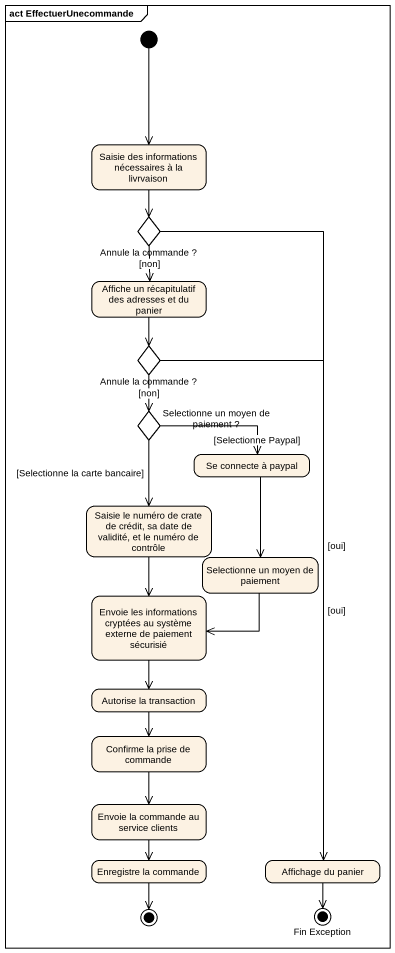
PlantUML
@startuml
mainframe act EffectuerUnecommande
hide empty description
state "Saisie des informations nécessaires à la livrvaison" as Saisie_des_informations
state "Annule la commande ?" as Annule_la_commande <<choice>>
state "Affiche un récapitulatif des adresses et du panier" as Affiche_un_récapitulatif
state "Annule la commande ?" as Annule_la_commande_2 <<choice>>
state "Selectionne un moyen de paiement ?" as Selectionne_un_moyen_de <<choice>>
state "Se connecte à paypal" as Se_connecte_à_paypal
state "Saisie le numéro de crate de crédit, sa date de validité, et le numéro de contrôle" as Saisie_le_numéro_de_crate
state "Selectionne un moyen de paiement" as Selectionne_un_moyen_de_2
state "Envoie les informations cryptées au système externe de paiement sécurisié" as Envoie_les_informations
state "Autorise la transaction" as Autorise_la_transaction
state "Confirme la prise de commande" as Confirme_la_prise_de
state "Envoie la commande au service clients" as Envoie_la_commande_au
state "Enregistre la commande" as Enregistre_la_commande
state "Affichage du panier" as Affichage_du_panier
state final1 <<end>>
state "Fin Exception" as Fin_Exception <<end>>
[*] --> Saisie_des_informations
Saisie_des_informations --> Annule_la_commande
Annule_la_commande --> Affiche_un_récapitulatif : [non]
Annule_la_commande --> Affichage_du_panier : [oui]
Affiche_un_récapitulatif --> Annule_la_commande_2
Annule_la_commande_2 --> Selectionne_un_moyen_de : [non]
Annule_la_commande_2 --> Affichage_du_panier : [oui]
Selectionne_un_moyen_de -right-> Se_connecte_à_paypal : [Selectionne Paypal]
Selectionne_un_moyen_de --> Saisie_le_numéro_de_crate : [Selectionne la carte bancaire]
Se_connecte_à_paypal --> Selectionne_un_moyen_de_2
Saisie_le_numéro_de_crate --> Envoie_les_informations
Selectionne_un_moyen_de_2 -left-> Envoie_les_informations
Envoie_les_informations --> Autorise_la_transaction
Autorise_la_transaction --> Confirme_la_prise_de
Confirme_la_prise_de --> Envoie_la_commande_au
Envoie_la_commande_au --> Enregistre_la_commande
Enregistre_la_commande --> final1
Affichage_du_panier --> Fin_Exception
@enduml
